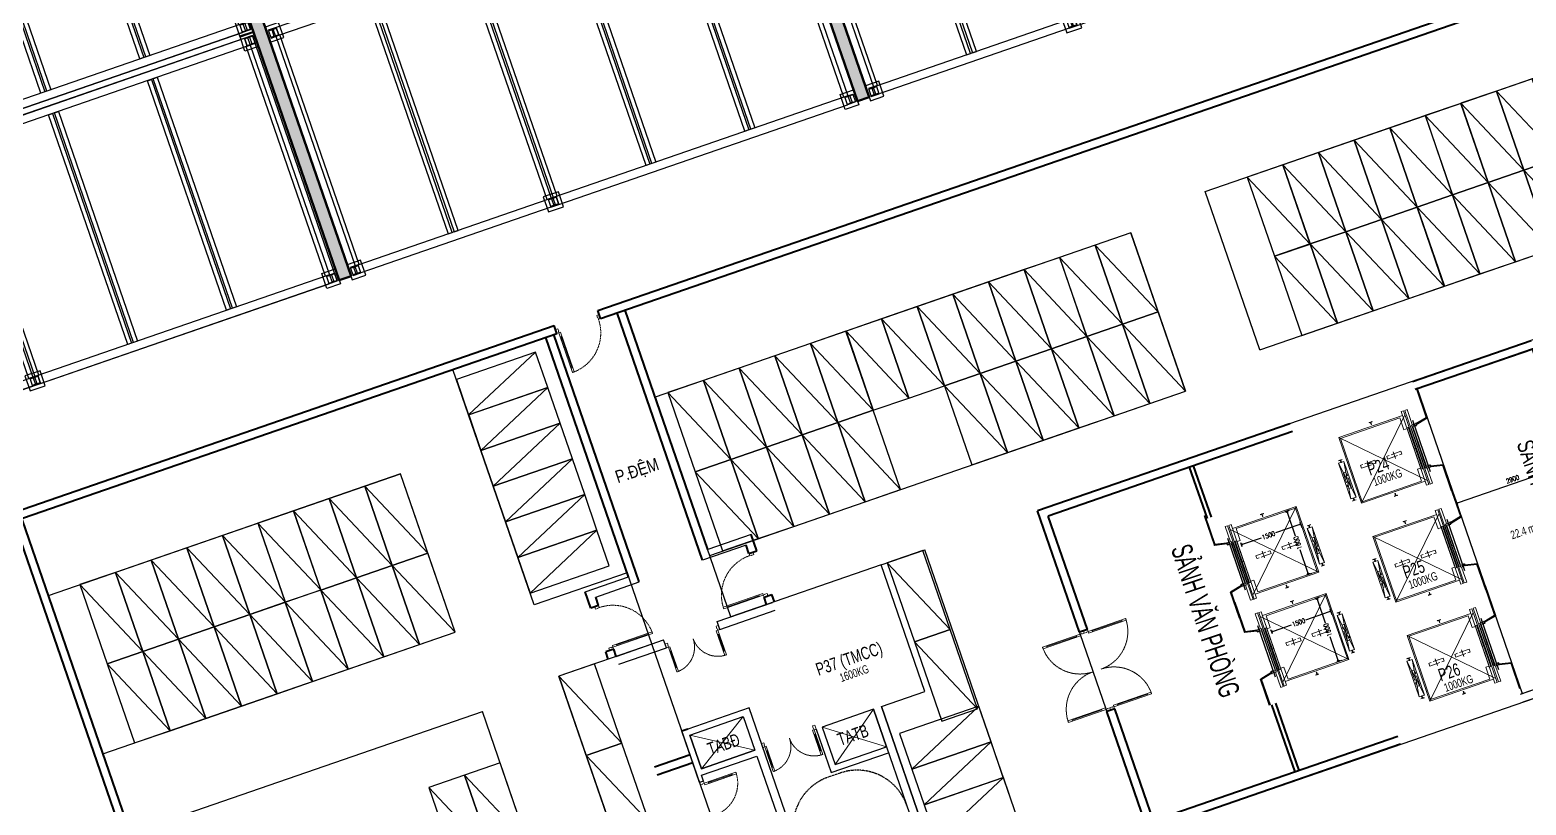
# Model space of a CAD drawing. Header units: millimetres. Extents: x -1534340 to 1713810, y -1348191 to 1114081.
# Drawn here: x 1223628 to 1259372, y -687338 to -668826 of the extents above; entities that cross this region are included whole.
import ezdxf
from ezdxf.enums import TextEntityAlignment as Align

# ---------------------------------------------------------------- set-up
doc = ezdxf.new("R2010")
doc.units = ezdxf.units.MM
doc.header["$LTSCALE"] = 100
doc.header["$PDMODE"] = 32
doc.header["$PDSIZE"] = 2.5
for name, pattern in [('HIDDEN', [0.375, 0.25, -0.125]), ('HIDDEN2', [0.1875, 0.125, -0.0625]), ('Xref_ST_MBDV Cot vach 30.7.2022$0$CENTERX2', [4, 2.5, -0.5, 0.5, -0.5]), ('Xref_ST_MBDV Cot vach 30.7.2022$0$DASHDOT', [1, 0.5, -0.25, 0, -0.25]), ('Xref_ST_MBDV Cot vach 30.7.2022$0$HIDDEN', [0.375, 0.25, -0.125]), ('Xref_ST_MBDV Cot vach 30.7.2022$0$HIDDEN2', [0.1875, 0.125, -0.0625]), ('Xref_ST_MBDV Cot vach 30.7.2022$0$PHANTOMX2', [5, 2.5, -0.5, 0.5, -0.5, 0.5, -0.5])]:
    doc.linetypes.add(name, pattern=pattern)
for name, color, linetype in [('ccu12-Manh', 8, 'Continuous'), ('KT-Kich thuoc', 9, 'Continuous'), ('xe cơ khí', 251, 'Continuous'), ('xemay', 39, 'Continuous'), ('Xref_ST_MBDV Cot vach 30.7.2022$0$IDEA - dim', 251, 'Continuous'), ('Xref_ST_MBDV Cot vach 30.7.2022$0$KT-Net manh', 139, 'Continuous'), ('Xref_ST_MBDV Cot vach 30.7.2022$0$KT-Text', 7, 'Continuous'), ('Xref_ST_MBDV Cot vach 30.7.2022$0$KT-Tuong', 1, 'Continuous'), ('Xref_ST_MBDV Cot vach 30.7.2022$0$Xref_ST_MBDV Cot vach 30.7.2022|Xref_ST_MBDV Cot vach 30.7.2022|Xref_ST_MBDV Cot vach 30.7.2022|Xref_ST_MBDV Cot vach 30.7.2022|A-WALL-PATT', 251, 'Continuous'), ('Xref_ST_MBDV Cot vach 30.7.2022$0$Xref_ST_MBDV Cot vach 30.7.2022|Xref_ST_MBDV Cot vach 30.7.2022|Xref_ST_MBDV Cot vach 30.7.2022|Xref_ST_MBDV Cot vach 30.7.2022|Site_plot line', 1, 'Xref_ST_MBDV Cot vach 30.7.2022$0$DASHDOT')]:
    doc.layers.add(name, color=color, linetype=linetype)
for name, color, linetype, lineweight in [('CUA', 37, 'Continuous', 13), ('KT-Net cat', 1, 'Continuous', 40), ('KT-Net cot', 2, 'Continuous', 50), ('KT-TUONG', 2, 'Continuous', 13), ('KT-Vat lieu', 250, 'Continuous', 9), ('SPE-MEP-HVAC', 140, 'Continuous', 0), ('Xref_ST_MBDV Cot vach 30.7.2022$0$CUA', 37, 'Continuous', 13), ('Xref_ST_MBDV Cot vach 30.7.2022$0$KT-Noi that', 36, 'Continuous', 9)]:
    doc.layers.add(name, color=color, linetype=linetype, lineweight=lineweight)
doc.styles.add('Xref_ST_MBDV Cot vach 30.7.2022$0$Arial', font='arial.ttf', dxfattribs={"width": 0.7})
doc.styles.add('Xref_ST_MBDV Cot vach 30.7.2022$0$DIM', font='vnsimli.shx', dxfattribs={"width": 0.7})
doc.styles.add('Xref_ST_MBDV Cot vach 30.7.2022$0$xref.N.Cot vach tang N2$0$DIM', font='vnsimli.shx', dxfattribs={"width": 0.7})
doc.dimstyles.new('Xref_ST_MBDV Cot vach 30.7.2022$0$CCU 1-100 A1', dxfattribs={"dimscale": 100, "dimtxt": 2.2, "dimasz": 1, "dimexe": 1, "dimexo": 0, "dimgap": 1, "dimtad": 1, "dimdec": 0, "dimdsep": 46, "dimtxsty": 'Xref_ST_MBDV Cot vach 30.7.2022$0$DIM', "dimblk1": 'Xref_ST_MBDV Cot vach 30.7.2022$0$_ARCHTICK', "dimblk2": 'Xref_ST_MBDV Cot vach 30.7.2022$0$_ARCHTICK', "dimsah": 1, "dimcen": 0, "dimdle": 1, "dimclrd": 256, "dimclre": 256, "dimclrt": 31, "dimadec": 0, "dimazin": 0, "dimtfac": 1, "dimtdec": 0, "dimtix": 1, "dimtmove": 2, "dimatfit": 3, "dimldrblk": 'Xref_ST_MBDV Cot vach 30.7.2022$0$_ARCHTICK', "dimfxl": 8, "dimtolj": 1, "dimarcsym": 0})
doc.dimstyles.new('Xref_ST_MBDV Cot vach 30.7.2022$0$xref.N.Cot vach tang N2$0$CCU 1-100 A1', dxfattribs={"dimscale": 100, "dimtxt": 2.2, "dimasz": 1, "dimexe": 1, "dimexo": 0, "dimgap": 1, "dimtad": 1, "dimdec": 0, "dimdsep": 46, "dimtxsty": 'Xref_ST_MBDV Cot vach 30.7.2022$0$xref.N.Cot vach tang N2$0$DIM', "dimblk1": 'Xref_ST_MBDV Cot vach 30.7.2022$0$xref.N.Cot vach tang N2$0$_ARCHTICK', "dimblk2": 'Xref_ST_MBDV Cot vach 30.7.2022$0$xref.N.Cot vach tang N2$0$_ARCHTICK', "dimsah": 1, "dimcen": 0, "dimdle": 1, "dimclrd": 256, "dimclre": 256, "dimclrt": 31, "dimadec": 0, "dimazin": 0, "dimtfac": 1, "dimtdec": 0, "dimtix": 1, "dimtmove": 2, "dimatfit": 3, "dimldrblk": 'Xref_ST_MBDV Cot vach 30.7.2022$0$xref.N.Cot vach tang N2$0$_ARCHTICK', "dimfxl": 8, "dimtolj": 1, "dimarcsym": 0})

# ---------------------------------------------------------------- blocks, each defined once
blk = doc.blocks.new('PQQQQQ')
at = {"layer": 'KT-Net cat'}
for p, q in [((-62143, -128184), (-56415, -144773)), ((-62267, -128438), (-56670, -144649))]:
    blk.add_line(p, q, dxfattribs=at)
blk = doc.blocks.new('Xref_ST_MBDV Cot vach 30.7.2022$0$xref.N.Cot vach tang N2$0$_Open90')
at = {"color": 0, "linetype": 'ByBlock', "lineweight": -2}
for p, q in [((0, 0), (-1, 0)), ((-0.5, 0.5), (0, 0)), ((0, 0), (-0.5, -0.5))]:
    blk.add_line(p, q, dxfattribs=at)
blk = doc.blocks.new('*D319')
at = {"layer": 'Defpoints', "color": 5, "transparency": 16777216}
for p, q in [((-28253, 24664), (-28108, 24244)), ((-30818, 23362), (-28172, 24275)), ((-30994, 23718), (-30849, 23298))]:
    blk.add_line(p, q, dxfattribs=at)
at = {"layer": 'Defpoints', "color": 0, "transparency": 16777216}
for p in [(-28253, 24664), (-28124, 24292), (-30994, 23718)]:
    blk.add_point(p, dxfattribs=at)
at = {"layer": 'Defpoints', "color": 5, "transparency": 16777216, "xscale": 50, "yscale": 50, "zscale": 50}
for p, rotation in [((-28124, 24292), 19.04748280654089), ((-30866, 23345), 199.0474828065409)]:
    blk.add_blockref('Xref_ST_MBDV Cot vach 30.7.2022$0$xref.N.Cot vach tang N2$0$_Open90', p, dxfattribs=dict(at, rotation=rotation))
at = {"layer": 'Defpoints', "color": 5, "transparency": 16777216, "insert": (-29529, 23918), "char_height": 110, "attachment_point": 5, "rotation": 19.0475, "style": 'Xref_ST_MBDV Cot vach 30.7.2022$0$xref.N.Cot vach tang N2$0$DIM'}
blk.add_mtext('\\A1;2900', dxfattribs=at)
blk = doc.blocks.new('Xref_ST_MBDV Cot vach 30.7.2022$0$xref.N.Cot vach tang N2$0$_ARCHTICK')
at = {"color": 0, "linetype": 'ByBlock', "const_width": 0.15}
blk.add_lwpolyline([(-0.5, -0.5), (0.5, 0.5)], dxfattribs=at)
blk = doc.blocks.new('*U2314')
for p, q in [((-1260, 525), (-1300, 525)), ((-1280, 100), (-1280, 525)), ((-90, 525), (-50, 525)), ((-70, 100), (-70, 525)), ((-1260, 100), (-1300, 100)), ((-90, 100), (-50, 100))]:
    blk.add_line(p, q)
for points in [[(-1300, 0), (-1260, 0), (-1260, 625), (-1300, 625)], [(-50, 0), (-90, 0), (-90, 625), (-50, 625)], [(-1350, -100), (-1290, -100), (-1290, -40), (-1300, -40), (-1300, 0), (-1350, 0)], [(0, -100), (-60, -100), (-60, -40), (-50, -40), (-50, 0), (0, 0)]]:
    blk.add_lwpolyline(points, close=True)
at = {"linetype": 'Xref_ST_MBDV Cot vach 30.7.2022$0$HIDDEN2'}
for centre, start, end in [((-1300, 0), 0, 90), ((-50, 0), 90, 180)]:
    blk.add_arc(centre, 625, start, end, dxfattribs=at)
blk = doc.blocks.new('*U576')
blk.add_line((-70, 100), (-70, 700))
for points in [[(-50, 0), (-50, 800), (-90, 800), (-90, 0)], [(-50, 100), (-90, 100), (-90, 700), (-50, 700)], [(-900, -100), (-840, -100), (-840, -40), (-850, -40), (-850, 0), (-900, 0)], [(0, -100), (-60, -100), (-60, -40), (-50, -40), (-50, 0), (0, 0)]]:
    blk.add_lwpolyline(points, close=True)
at = {"linetype": 'Xref_ST_MBDV Cot vach 30.7.2022$0$HIDDEN'}
blk.add_arc((-50, 0), 800, 90, 180, dxfattribs=at)
blk = doc.blocks.new('Xref_ST_MBDV Cot vach 30.7.2022$0$_Open90')
at = {"color": 0, "linetype": 'ByBlock', "lineweight": -2}
for p, q in [((0, 0), (-1, 0)), ((-0.5, 0.5), (0, 0)), ((0, 0), (-0.5, -0.5))]:
    blk.add_line(p, q, dxfattribs=at)
blk = doc.blocks.new('*D185')
at = {"layer": 'Defpoints', "color": 5, "transparency": 16777216}
for p, q in [((-2230, 1494), (-2230, 1596)), ((-2180, 1546), (-1728, 1546)), ((-780, 1546), (-1372, 1546)), ((-730, 1457), (-730, 1596))]:
    blk.add_line(p, q, dxfattribs=at)
at = {"layer": 'Defpoints', "color": 0, "transparency": 16777216}
for p in [(-2230, 1546), (-2230, 1494), (-730, 1457)]:
    blk.add_point(p, dxfattribs=at)
at = {"layer": 'Defpoints', "color": 5, "transparency": 16777216, "xscale": 50, "yscale": 50, "zscale": 50, "rotation": 180}
blk.add_blockref('Xref_ST_MBDV Cot vach 30.7.2022$0$_Open90', (-2230, 1546), dxfattribs=at)
at = {"layer": 'Defpoints', "color": 5, "transparency": 16777216, "xscale": 50, "yscale": 50, "zscale": 50}
blk.add_blockref('Xref_ST_MBDV Cot vach 30.7.2022$0$_Open90', (-730, 1546), dxfattribs=at)
at = {"layer": 'Defpoints', "color": 5, "transparency": 16777216, "insert": (-1550, 1546), "char_height": 110, "attachment_point": 5, "style": 'Xref_ST_MBDV Cot vach 30.7.2022$0$DIM'}
blk.add_mtext('\\A1;1500', dxfattribs=at)
blk = doc.blocks.new('Xref_ST_MBDV Cot vach 30.7.2022$0$_ARCHTICK')
at = {"color": 0, "linetype": 'ByBlock', "const_width": 0.15}
blk.add_lwpolyline([(-0.5, -0.5), (0.5, 0.5)], dxfattribs=at)
blk = doc.blocks.new('*D186')
at = {"layer": 'Defpoints', "color": 5, "transparency": 16777216}
for p, q in [((-879, 1950), (-1000, 1950)), ((-950, 1900), (-950, 1328)), ((-950, 400), (-950, 972)), ((-879, 350), (-1000, 350))]:
    blk.add_line(p, q, dxfattribs=at)
at = {"layer": 'Defpoints', "color": 0, "transparency": 16777216}
for p in [(-879, 1950), (-950, 350), (-879, 350)]:
    blk.add_point(p, dxfattribs=at)
at = {"layer": 'Defpoints', "color": 5, "transparency": 16777216, "xscale": 50, "yscale": 50, "zscale": 50}
for p, rotation in [((-950, 1950), 90), ((-950, 350), 270)]:
    blk.add_blockref('Xref_ST_MBDV Cot vach 30.7.2022$0$_Open90', p, dxfattribs=dict(at, rotation=rotation))
at = {"layer": 'Defpoints', "color": 5, "transparency": 16777216, "insert": (-950, 1150), "char_height": 110, "attachment_point": 5, "rotation": 90, "style": 'Xref_ST_MBDV Cot vach 30.7.2022$0$DIM'}
blk.add_mtext('\\A1;1600', dxfattribs=at)
blk = doc.blocks.new('Xref_ST_MBDV Cot vach 30.7.2022$0$Tuong Vay01-flat-1')
at = {"layer": 'Xref_ST_MBDV Cot vach 30.7.2022$0$Xref_ST_MBDV Cot vach 30.7.2022|Xref_ST_MBDV Cot vach 30.7.2022|Xref_ST_MBDV Cot vach 30.7.2022|Xref_ST_MBDV Cot vach 30.7.2022|A-WALL-PATT'}
h = blk.add_hatch(dxfattribs=at)
h.set_pattern_fill('ACET-2D-VATLIEU04', color=256, scale=50, pattern_type=2)
h.set_pattern_definition([(50, (-11139561.84, -1407213.45), (-225.902474, 189.5546825), [37.5, -412.5]), (355, (-11139561.84, -1407213.45), (32.127212, 367.215716), [30, -330]), (100.4514, (-11139531.95, -1407216.06), (-341.231527, -62.944187), [31.870095, -350.571056]), (46.1842, (-11139561.84, -1407113.45), (-319.180497, 306.252097), [56.25, -618.75]), (96.6356, (-11139517.37, -1407120.34), (-516.995922, -60.144022), [47.805144, -525.8565]), (351.1842, (-11139561.84, -1407113.45), (84.740774, 546.39543), [45, -495]), (21, (-11139511.84, -1407138.45), (-105.680822, 275.3079534), [37.5, -412.5]), (326, (-11139511.84, -1407138.45), (206.128805, 305.59852), [30, -330]), (71.4514, (-11139486.97, -1407155.22), (-328.963765, 110.380101), [31.870095, -350.571056]), (37.5, (-11139561.84, -1407213.45), (-78.1345294, 101.8269012), [0, -326, 0, -335, 0, -331.25]), (7.5, (-11139561.84, -1407213.45), (-23.2793464, 176.824191), [0, -191, 0, -318.5, 0, -126.25]), (327.5, (-11139673.34, -1407213.45), (71.9444175, 112.9301145), [0, -125, 0, -390, 0, -517.5000003]), (317.5, (-11139723.34, -1407213.45), (158.0205496, 172.449169), [0, -162.5, 0, -259, 0, -367.5]), (45, (-11139561.84, -1407213.45), (-150.260191, 150.260191), []), (45, (-11139561.84, -1407152.2), (-150.260191, 150.260191), [])])
h.paths.add_polyline_path([(-82665, -118500), (-81837, -121132), (-80903, -123728), (-79863, -126284), (-78720, -128795), (-77475, -131258), (-76131, -133667), (-74689, -136020), (-73153, -138312), (-71525, -140539), (-69807, -142699), (-68002, -144786), (-66114, -146798), (-64145, -148731), (-62100, -150582), (-59980, -152349), (-57790, -154027), (-55533, -155614), (-53213, -157109), (-50835, -158507), (-48401, -159807), (-45916, -161007), (-43385, -162104), (-40811, -163097), (-38198, -163985), (-35551, -164765), (-32875, -165436), (-30174, -165998), (-27451, -166448), (-24702, -166789), (-4397, -168938), (36420, -167648), (41836, -160719), (12445, -24368), (8473, -9249), (-4719, -5521), (-10557, -9947), (-34021, -27848), (-39777, -32009), (-41249, -35294), (-45787, -38574), (-49368, -38942), (-57644, -44924), (-59845, -46601), (-61969, -48362), (-64020, -50208), (-65993, -52137), (-67887, -54144), (-69696, -56226), (-71420, -58381), (-73054, -60604), (-74596, -62892), (-76043, -65242), (-77394, -67648), (-78645, -70107), (-79794, -72615), (-80841, -75168), (-81782, -77762), (-82617, -80392), (-83343, -83054), (-83961, -85743), (-84468, -88455), (-84865, -91186), (-85149, -93930), (-85321, -96684), (-85381, -99530), (-85329, -102201), (-85163, -104955), (-84886, -107701), (-84496, -110432), (-83996, -113146), (-83385, -115836)], flags=16)
h.paths.add_polyline_path([(-83625, -118781), (-82785, -121452), (-81837, -124086), (-80781, -126680), (-79621, -129228), (-78358, -131727), (-76994, -134172), (-75531, -136560), (-73973, -138886), (-72320, -141146), (-70577, -143337), (-68746, -145455), (-66829, -147497), (-64832, -149459), (-62755, -151337), (-60604, -153130), (-58382, -154833), (-56092, -156444), (-53738, -157960), (-51324, -159379), (-48854, -160699), (-46333, -161916), (-43764, -163030), (-41151, -164038), (-38500, -164938), (-35814, -165730), (-33098, -166411), (-30357, -166981), (-27595, -167438), (-24816, -167783), (-4434, -169940), (36920, -168633), (42913, -160966), (13418, -24135), (9295, -8442), (-4926, -4424), (-11163, -9151), (-34617, -27045), (-40580, -31355), (-42052, -34640), (-46156, -37607), (-49737, -37975), (-58240, -44121), (-60467, -45819), (-62623, -47605), (-64704, -49479), (-66707, -51435), (-68628, -53472), (-70465, -55586), (-72214, -57772), (-73872, -60029), (-75437, -62350), (-76905, -64734), (-78276, -67176), (-79545, -69672), (-80712, -72217), (-81774, -74808), (-82729, -77440), (-83576, -80109), (-84314, -82810), (-84940, -85539), (-85455, -88291), (-85857, -91062), (-86146, -93847), (-86321, -96642), (-86382, -99529), (-86328, -102241), (-86160, -105036), (-85879, -107821), (-85484, -110593), (-84976, -113347), (-84356, -116078)])
at = {"layer": 'Xref_ST_MBDV Cot vach 30.7.2022$0$Xref_ST_MBDV Cot vach 30.7.2022|Xref_ST_MBDV Cot vach 30.7.2022|Xref_ST_MBDV Cot vach 30.7.2022|Xref_ST_MBDV Cot vach 30.7.2022|Site_plot line', "ltscale": 5000}
blk.add_arc((-17764, -99529), 69167, 126.14636, 263.7927, dxfattribs=at)
blk = doc.blocks.new('*U1526')
blk.add_line((94, 78), (892, 142))
for points in [[(-187, 1089), (-183, 1029), (-123, 1033), (-124, 1043), (-84, 1047), (-88, 1096)], [(-100, -8), (-104, 52), (-45, 57), (-44, 47), (-4, 50), (0, 0)], [(-4, 50), (993, 130), (990, 170), (-7, 90)], [(96, 58), (92, 98), (890, 162), (893, 122)]]:
    blk.add_lwpolyline(points, close=True)
at = {"linetype": 'HIDDEN'}
blk.add_arc((-4, 50), 1000, 4.5788, 94.5788, dxfattribs=at)
blk = doc.blocks.new('*U2361')
for p, q in [((666, 1982), (693, 2011)), ((1232, 1489), (680, 1996)), ((1218, 1474), (1245, 1504)), ((-565, 641), (-592, 612)), ((-26, 119), (-579, 627)), ((-13, 134), (-40, 104))]:
    blk.add_line(p, q)
for points in [[(1319, 1436), (1292, 1407), (592, 2049), (619, 2079)], [(1427, 1405), (1386, 1361), (1342, 1402), (1349, 1409), (1319, 1436), (1353, 1473)], [(34, 37), (61, 66), (-639, 709), (-666, 679)], [(74, -68), (114, -23), (70, 17), (63, 10), (34, 37), (0, 0)]]:
    blk.add_lwpolyline(points, close=True)
at = {"linetype": 'HIDDEN2'}
for centre, start, end in [((1319, 1436), 137.4325, 227.4325), ((34, 37), 47.4325, 137.4324)]:
    blk.add_arc(centre, 950, start, end, dxfattribs=at)
blk = doc.blocks.new('JGGHJGHJH')
at = {"layer": 'KT-Net cat'}
for p, q in [((-38710, 38762), (-35810, 39763)), ((-33730, 33737), (-35810, 39763)), ((-38644, 38572), (-35934, 39508)), ((-33919, 33671), (-35934, 39508)), ((-38644, 38572), (-38710, 38762)), ((-43467, 37119), (-40600, 38109)), ((-43212, 36995), (-40535, 37920)), ((-40535, 37920), (-40600, 38109)), ((-41386, 31093), (-43467, 37119)), ((-41197, 31159), (-43212, 36995)), ((-35996, 35705), (-34767, 36129)), ((-35963, 35610), (-34735, 36035)), ((-40439, 34171), (-42046, 33616)), ((-40406, 34076), (-42013, 33522)), ((-55047, 23626), (-60341, 21799)), ((-55047, 23626), (-53807, 20033)), ((-55171, 23372), (-60086, 21675)), ((-55171, 23372), (-53996, 19968)), ((-60341, 21799), (-59541, 19483)), ((-60086, 21675), (-59352, 19548)), ((-53996, 19968), (-53807, 20033)), ((-59352, 19548), (-59541, 19483)), ((-53343, 18077), (-53154, 18143)), ((-53343, 18077), (-52169, 14676)), ((-53154, 18143), (-51914, 14552)), ((-57818, 15105), (-58007, 15040)), ((-58007, 15040), (-57208, 12724)), ((-57818, 15105), (-57084, 12979)), ((-52169, 14676), (-57084, 12979)), ((-51914, 14552), (-57208, 12724))]:
    blk.add_line(p, q, dxfattribs=at)
at = {"layer": 'CUA'}
for p, rotation in [((-40600, 38110), 331.5945428504715), ((-53806, 20033), 241.5945428504704)]:
    blk.add_blockref('*U2361', p, dxfattribs=dict(at, rotation=rotation))
for p, xscale, rotation in [((-40535, 37920), -1, 246.4795983018781), ((-53996, 19968), -0.9999999999999999, 156.479598301877)]:
    blk.add_blockref('*U2361', p, dxfattribs=dict(at, xscale=xscale, rotation=rotation))
at = {"layer": 'Xref_ST_MBDV Cot vach 30.7.2022$0$KT-Text', "attachment_point": 2, "style": 'Xref_ST_MBDV Cot vach 30.7.2022$0$Arial'}
for insert, char_height, width, rotation in [((-38358, 35509), 500, 5799.35, 198.4149), ((-55130, 18497), 750, 3609.5, 288.4149)]:
    blk.add_mtext('\\W0.6000;SẢNH VĂN PHÒNG', dxfattribs=dict(at, insert=insert, char_height=char_height, width=width, rotation=rotation))
blk = doc.blocks.new('cot')
at = {"layer": 'xe cơ khí'}
for points in [[(11052751, 1251358), (11053091, 1251358), (11053091, 1250978), (11052751, 1250978)], [(11052801, 1251268), (11053001, 1251268), (11053001, 1251252), (11052801, 1251252)], [(11052801, 1251268), (11053001, 1251268), (11053001, 1251068), (11052801, 1251068)], [(11052801, 1251084), (11053001, 1251084), (11053001, 1251068), (11052801, 1251068)], [(11052921, 1251252), (11052921, 1251084), (11052881, 1251084), (11052881, 1251252)]]:
    blk.add_lwpolyline(points, close=True, dxfattribs=at)
blk = doc.blocks.new('bbbb5')
at = {"layer": 'xe cơ khí'}
for points in [[(175, 6090), (275, 6090), (275, 290), (175, 290)], [(7550, 6290), (250, 6290), (250, 6090), (7550, 6090)], [(2525, 6090), (2625, 6090), (2625, 290), (2525, 290)], [(2675, 6090), (2775, 6090), (2775, 290), (2675, 290)], [(5025, 6090), (5125, 6090), (5125, 290), (5025, 290)], [(5175, 6090), (5275, 6090), (5275, 290), (5175, 290)], [(7840, 6380), (7460, 6380), (7460, 6000), (7840, 6000)], [(7625, 6090), (7525, 6090), (7525, 290), (7625, 290)], [(7750, 6290), (7550, 6290), (7550, 6274), (7750, 6274)], [(7750, 6290), (7550, 6290), (7550, 6090), (7750, 6090)], [(7750, 6106), (7550, 6106), (7550, 6090), (7750, 6090)], [(7630, 6274), (7630, 6106), (7670, 6106), (7670, 6274)], [(7675, 6090), (7775, 6090), (7775, 290), (7675, 290)], [(7750, 6290), (12550, 6290), (12550, 6090), (7750, 6090)], [(10125, 6090), (10025, 6090), (10025, 290), (10125, 290)], [(10275, 6090), (10175, 6090), (10175, 290), (10275, 290)], [(12625, 6090), (12525, 6090), (12525, 290), (12625, 290)], [(7840, 380), (7460, 380), (7460, 0), (7840, 0)], [(250, 290), (7550, 290), (7550, 90), (250, 90)], [(7750, 290), (7550, 290), (7550, 274), (7750, 274)], [(7750, 290), (7550, 290), (7550, 90), (7750, 90)], [(7750, 106), (7550, 106), (7550, 90), (7750, 90)], [(7630, 274), (7630, 106), (7670, 106), (7670, 274)], [(12550, 290), (7750, 290), (7750, 90), (12550, 90)]]:
    blk.add_lwpolyline(points, close=True, dxfattribs=at)
for p in [(-11052751, -1244978), (-11052751, -1250978)]:
    blk.add_blockref('cot', p, dxfattribs=at)
at = {"layer": 'xe cơ khí', "xscale": -1}
for p in [(11065551, -1244978), (11065551, -1250978)]:
    blk.add_blockref('cot', p, dxfattribs=at)
blk = doc.blocks.new('xecokhi B1')
at = {"layer": 'KT-Vat lieu'}
h = blk.add_hatch(dxfattribs=at)
h.set_pattern_fill('BTCT', color=256, scale=40)
h.set_pattern_definition([(50, (12382.78, 4275.13), (286.90407, -25.10085), [30, -330]), (355, (12382.78, 4275.13), (-55.5005, 300.87685), [24, -264]), (100.4514, (12406.7, 4273.04), (231.40375, 275.7758), [25.4961, -280.45684]), (46.1842, (12382.78, 4355.13), (426.8964, -66.2076), [45, -495]), (96.6356, (12418.36, 4349.6), (373.8651, 389.6471), [38.2441, -420.6852]), (351.1842, (12382.8, 4355.13), (373.8648, 389.6474), [36, -396]), (21, (12422.78, 4335.13), (238.7628, -161.04756), [30, -330]), (326, (12422.78, 4335.13), (97.3261, 290.06), [24, -264]), (71.4514, (12442.68, 4321.7), (336.08905, 129.0122), [25.4961, -280.45684]), (37.5, (12382.78, 4275.13), (4.86394, 133.15754), [0, -260.8, 0, -268, 0, -265]), (7.5, (12382.78, 4275.13), (105.22781, 157.76468), [0, -152.8, 0, -254.8, 0, -101]), (327.5, (12293.58, 4275.13), (213.52897, -9.02195), [0, -100, 0, -312, 0, -414]), (317.5, (12253.58, 4275.13), (233.27447, 40.042), [0, -130, 0, -207.2, 0, -294]), (45, (12382.78, 4275.13), (-106.06602, 106.06602), []), (45, (12453.49, 4275.13), (-106.06602, 106.06602), [])])
h.paths.add_polyline_path([(-79021, 50861), (-79305, 50763), (-85473, 68629), (-85189, 68727)])
h = blk.add_hatch(dxfattribs=at)
h.set_pattern_fill('BTCT', color=256, scale=40)
h.set_pattern_definition([(50, (0, 0), (286.90407, -25.10085), [30, -330]), (355, (0, 0), (-55.5005, 300.87685), [24, -264]), (100.4514, (23.9, -2.1), (231.40375, 275.7758), [25.4961, -280.45684]), (46.1842, (0, 80), (426.8964, -66.2076), [45, -495]), (96.6356, (35.57, 74.5), (373.8651, 389.6471), [38.2441, -420.6852]), (351.1842, (0, 80), (373.8648, 389.6474), [36, -396]), (21, (40, 60), (238.7628, -161.04756), [30, -330]), (326, (40, 60), (97.3261, 290.06), [24, -264]), (71.4514, (59.9, 46.58), (336.08905, 129.0122), [25.4961, -280.45684]), (37.5, (0, 0), (4.86394, 133.15754), [0, -260.8, 0, -268, 0, -265]), (7.5, (0, 0), (105.22781, 157.76468), [0, -152.8, 0, -254.8, 0, -101]), (327.5, (-89.2, 0), (213.52897, -9.02195), [0, -100, 0, -312, 0, -414]), (317.5, (-129.2, 0), (233.27447, 40.042), [0, -130, 0, -207.2, 0, -294]), (45, (0, 0), (-106.06602, 106.06602), []), (45, (70.71, 0), (-106.06602, 106.06602), [])])
h.paths.add_polyline_path([(-91404, 46586), (-91687, 46488), (-97855, 64354), (-97572, 64451)])
at = {"layer": 'KT-Net cot'}
for points in [[(-79021, 50861), (-79305, 50763), (-85473, 68629), (-85189, 68727)], [(-91404, 46586), (-91687, 46488), (-97855, 64354), (-97572, 64451)]]:
    blk.add_lwpolyline(points, close=True, dxfattribs=at)
at = {"layer": 'xe cơ khí'}
for points in [[(-105812, 48330), (-93807, 52474), (-95830, 58335), (-107835, 54190)], [(-103739, 42327), (-91735, 46472), (-93758, 52333), (-105763, 48188)]]:
    blk.add_lwpolyline(points, close=True, dxfattribs=at)
at = {"layer": 'xe cơ khí', "rotation": 199.047137940156}
for p in [(-68975, 60984), (-95812, 58436), (-81357, 56709), (-93740, 52434)]:
    blk.add_blockref('bbbb5', p, dxfattribs=at)
blk = doc.blocks.new('plot bike')
at = {"linetype": 'HIDDEN', "ltscale": 1000}
blk.add_line((0, 450), (2000, -450), dxfattribs=at)
blk.add_lwpolyline([(0, 450), (2000, 450), (2000, -450), (0, -450)], close=True, dxfattribs=at)
blk = doc.blocks.new('dfgdgdggd')
at = {"layer": 'xemay'}
for p, q in [((-70995, 48605), (-59561, 52553)), ((-69690, 44824), (-58255, 48772)), ((-69690, 44824), (-70995, 48605)), ((-72772, 47623), (-71467, 43842)), ((-73623, 47330), (-84139, 43699)), ((-87027, 38735), (-88969, 44359)), ((-90859, 43706), (-90859, 43706)), ((-82833, 39918), (-71467, 43842)), ((-98635, 38959), (-90223, 41863)), ((-88917, 38082), (-90223, 41863)), ((-78736, 39693), (-77696, 40052)), ((-74938, 32065), (-77696, 40052)), ((-84806, 39502), (-87027, 38735)), ((-97330, 35178), (-88917, 38082)), ((-84218, 37800), (-86439, 37033)), ((-85134, 33252), (-86439, 37033)), ((-96677, 33287), (-88265, 36192)), ((-86568, 31276), (-88265, 36192))]:
    blk.add_line(p, q, dxfattribs=at)
for p, xscale, rotation in [((-62958, 49264), -1, 289.0471379636341), ((-63809, 48971), -1, 289.0471379636341), ((-65510, 48383), -1, 289.0471379636341), ((-64660, 48677), -1, 289.0471379636341), ((-66361, 48090), -1, 289.0471379636341), ((-67212, 47796), -1, 289.0471379636341), ((-68063, 47502), -1, 289.0471379636341), ((-62306, 47374), -1, 289.0471379636341), ((-68913, 47208), -1, 289.0471379636341), ((-63156, 47080), -1, 289.0471379636341), ((-64007, 46786), -1, 289.0471379636341), ((-64858, 46493), -1, 289.0471379636341), ((-66559, 45905), -1, 289.0471379636341), ((-65709, 46199), -1, 289.0471379636341), ((-72545, 45586), -1, 289.0471379636341), ((-67410, 45612), -1, 289.0471379636341), ((-73396, 45292), -1, 289.0471379636341), ((-68261, 45318), -1, 289.0471379636341), ((-74246, 44999), -1, 289.0471379636341), ((-75097, 44705), -1, 289.0471379636341), ((-76798, 44117), -1, 289.0471379636341), ((-75948, 44411), -1, 289.0471379636341), ((-77649, 43824), -1, 289.0471379636341), ((-78500, 43530), -1, 289.0471379636341), ((-72743, 43402), -1, 289.0471379636341), ((-71892, 43695), -1, 289.0471379636341), ((-79351, 43236), -1, 289.0471379636341), ((-73594, 43108), -1, 289.0471379636341), ((-88740, 43697), -1.000000000000001, 199.0471379636341), ((-81052, 42649), -1, 289.0471379636341), ((-80201, 42943), -1, 289.0471379636341), ((-74444, 42814), -1, 289.0471379636341), ((-81903, 42355), -1, 289.0471379636341), ((-75295, 42521), -1, 289.0471379636341), ((-82754, 42061), -1, 289.0471379636341), ((-76146, 42227), -1, 289.0471379636341), ((-88446, 42847), -1.000000000000001, 199.0471379636341), ((-78698, 41346), -1, 289.0471379636341), ((-88153, 41996), -1.000000000000001, 199.0471379636341), ((-79549, 41052), -1, 289.0471379636341), ((-80399, 40758), -1, 289.0471379636341), ((-87859, 41145), -1.000000000000001, 199.0471379636341), ((-82101, 40171), -1, 289.0471379636341), ((-81250, 40465), -1, 289.0471379636341), ((-89995, 39826), -1, 289.0471379636341), ((-90846, 39532), -1, 289.0471379636341), ((-91697, 39238), -1, 289.0471379636341), ((-87565, 40294), -1.000000000000001, 199.0471379636341), ((-92548, 38945), -1, 289.0471379636341), ((-94249, 38357), -1, 289.0471379636341), ((-93398, 38651), -1, 289.0471379636341), ((-87272, 39444), -1.000000000000001, 199.0471379636341), ((-95100, 38063), -1, 289.0471379636341), ((-77516, 37998), -1, 289.0471379636341), ((-95950, 37770), -1, 289.0471379636341), ((-90193, 37641), -1, 289.0471379636341), ((-89343, 37935), -1, 289.0471379636341), ((-96801, 37476), -1, 289.0471379636341), ((-91044, 37348), -1, 289.0471379636341), ((-91895, 37054), -1, 289.0471379636341), ((-92746, 36760), -1, 289.0471379636341), ((-93596, 36467), -1, 289.0471379636341), ((-95298, 35879), -1, 289.0471379636341), ((-94447, 36173), -1, 289.0471379636341), ((-76863, 36108), -1, 289.0471379636341), ((-96149, 35585), -1, 289.0471379636341), ((-85361, 35290), -1, 289.0471379636341), ((-78150, 35240), -1, 199.0471379636331), ((-84709, 33399), -1, 289.0471379636341), ((-77857, 34389), -1, 199.0471379636331), ((-87613, 32925), -1, 289.0471379636341), ((-88464, 32632), -1, 289.0471379636341), ((-77563, 33539), -1, 199.0471379636331)]:
    blk.add_blockref('plot bike', p, dxfattribs=dict(at, xscale=xscale, rotation=rotation))
blk = doc.blocks.new('tuongnam')
at = {"layer": 'Defpoints'}
for points in [[(-49186.3, 17807.4), (-47910.2, 18248), (-47632.8, 17444.5), (-48908.9, 17003.9)], [(-45715.9, 17101.3), (-44487.1, 17525.5), (-44797.1, 18423.5), (-46025.9, 17999.3)]]:
    blk.add_lwpolyline(points, close=True, dxfattribs=at)
at = {"layer": 'KT-Net cat'}
for p, q in [((-31922.6, 26253.8), (-29086, 27230.3)), ((-31857.5, 26064.7), (-29020.9, 27041.2))]:
    blk.add_line(p, q, dxfattribs=at)
at = {"layer": 'SPE-MEP-HVAC', "linetype": 'HIDDEN', "ltscale": 1500}
for p, q in [((-48908.9, 17003.9), (-47910.2, 18248)), ((-45715.9, 17101.3), (-44797.1, 18423.5)), ((-46025.9, 17999.3), (-44487.1, 17525.5)), ((-49186.3, 17807.4), (-47632.8, 17444.5))]:
    blk.add_line(p, q, dxfattribs=at)
at = {"layer": 'Xref_ST_MBDV Cot vach 30.7.2022$0$IDEA - dim', "color": 1}
for p, q in [((-48535.4, 20518.2), (-47212, 20975.1)), ((-48470.1, 20329.2), (-47146.7, 20786.1)), ((-48470.1, 20329.2), (-48535.4, 20518.2)), ((-47910.2, 18248), (-47632.8, 17444.5)), ((-46167.7, 17950.3), (-45808.7, 16910.6)), ((-49186.3, 17807.4), (-48908.9, 17003.9)), ((-48908.9, 17003.9), (-47632.8, 17444.5)), ((-48907.2, 16845.8), (-47583.9, 17302.7)), ((-47583.9, 17302.7), (-46523.3, 14230.6)), ((-45808.7, 16910.6), (-44438.1, 17383.8)), ((-48858.3, 16704), (-48907.2, 16845.8))]:
    blk.add_line(p, q, dxfattribs=at)
for points in [[(-45609.5, 11583.9), (-47878.1, 10800.7), (-47812.8, 10611.7), (-42708.5, 12373.9), (-42773.7, 12563), (-45420.5, 11649.2), (-47770.1, 18455), (-49235.3, 17949.2)], [(-49186.3, 17807.4), (-47910.2, 18248)], [(-44797.1, 18423.5), (-42773.7, 12563)], [(-44608, 18488.8), (-43498.5, 15275)], [(-48858.3, 16704), (-48952.8, 16671.4), (-49377.1, 17900.2)], [(-46025.9, 17999.3), (-45715.9, 17101.3), (-44487.1, 17525.5)]]:
    blk.add_lwpolyline(points, dxfattribs=at)
at = {"layer": 'Xref_ST_MBDV Cot vach 30.7.2022$0$KT-Net manh'}
blk.add_lwpolyline([(-31810, 26081), (-29297.2, 18802.6), (-26556, 19749), (-29061.2, 27027.3)], close=True, dxfattribs=at)
blk.add_lwpolyline([(-31810, 26081), (-29297.2, 18802.6), (-26556, 19749), (-29061.2, 27027.3)], close=True, dxfattribs=at)
at = {"layer": 'Xref_ST_MBDV Cot vach 30.7.2022$0$KT-Net manh', "linetype": 'Xref_ST_MBDV Cot vach 30.7.2022$0$HIDDEN'}
blk.add_lwpolyline([(-44004.1, 16126.6, 0.4141313), (-45593.3, 16900.3), (-45877.4, 16802.2, 0.4141313), (-46650.8, 15212.8, 1.0000292)], format="xyb", dxfattribs=at)
at = {"layer": 'Xref_ST_MBDV Cot vach 30.7.2022$0$KT-Tuong'}
for p, q in [((-29344.3, 18786.4), (-28564.4, 19054.8)), ((-29279.2, 18597.3), (-28499.3, 18865.7))]:
    blk.add_line(p, q, dxfattribs=at)
at = {"layer": 'Xref_ST_MBDV Cot vach 30.7.2022$0$CUA', "xscale": -1}
for name, p, rotation in [('*U2314', (-48470.1, 20329.2), 199.0471379530761), ('*U2314', (-46167.7, 17950.3), 199.0471379530761), ('*U576', (-48858.3, 16704), 289.0471379551669)]:
    blk.add_blockref(name, p, dxfattribs=dict(at, rotation=rotation))
at = {"layer": 'Xref_ST_MBDV Cot vach 30.7.2022$0$KT-Text', "style": 'Xref_ST_MBDV Cot vach 30.7.2022$0$Arial', "width": 0.7}
for s, height, rotation, p in [('SẢNH CHUNG CƯ', 400, 289, (-28892.6, 23183.3)), ('P24', 300, 19.04679, (-32691.9, 24084.1)), ('P25', 300, 19.04679, (-31843.4, 21626.5)), ('P37 (TMCC)', 300, 19.04714, (-45333.9, 19489.6)), ('1600KG', 200, 19.04714, (-45226.6, 19188.4)), ('P26', 300, 19.04679, (-30994.9, 19168.8)), ('TATB', 300, 19.04714, (-45240, 17666.5)), ('TABĐ', 300, 19.04714, (-48329.3, 17446.3))]:
    blk.add_text(s, height=height, rotation=rotation, dxfattribs=at).set_placement(p, align=Align.CENTER)
for p in [(-32824.7, 23750.4), (-31976.2, 21292.8), (-31127.7, 18835.1)]:
    blk.add_text('1000KG', height=200, rotation=19.04679, dxfattribs=at).set_placement(p)
at = {"layer": 'Xref_ST_MBDV Cot vach 30.7.2022$0$KT-Text', "color": 1, "style": 'Xref_ST_MBDV Cot vach 30.7.2022$0$Arial', "width": 0.7}
blk.add_text('22.4 m2', height=200, rotation=19, dxfattribs=at).set_placement((-29201.7, 22594.1), align=Align.CENTER)
at = {"layer": 'Defpoints', "color": 5}
dim = blk.add_aligned_dim(p1=(-30994.2, 23717.9), p2=(-28253, 24664.3), distance=-394.2, dimstyle='Xref_ST_MBDV Cot vach 30.7.2022$0$xref.N.Cot vach tang N2$0$CCU 1-100 A1', override={"dimscale": 50, "dimblk1": 'Xref_ST_MBDV Cot vach 30.7.2022$0$xref.N.Cot vach tang N2$0$_Open90', "dimblk2": 'Xref_ST_MBDV Cot vach 30.7.2022$0$xref.N.Cot vach tang N2$0$_Open90', "dimclrd": 5, "dimclre": 5, "dimclrt": 5, "dimlwd": 65535, "dimlwe": 65535}, dxfattribs=at)
dim.commit()
dim.dimension.update_dxf_attribs({"geometry": '*D319', "text_midpoint": (-29529.2, 23917.7)})
blk = doc.blocks.new('Xref_ST_MBDV Cot vach 30.7.2022$0$TM 1000kg')
at = {"layer": 'Xref_ST_MBDV Cot vach 30.7.2022$0$KT-Net manh'}
for p, q in [((-2850, 2500), (-2850, 1742.2)), ((-2832, 2500), (-2832, 1754.4)), ((-2500, 1800), (-2500, 500)), ((-2850, 1742.2), (-2847, 1742.2)), ((-2847, 1742.2), (-2847, 1739.2)), ((-2550, 1674.2), (-2847, 1739.2)), ((-2550, 1692.7), (-2832, 1754.4)), ((-2850, 557.8), (-2847, 557.8)), ((-2850, -100), (-2850, 557.8)), ((-2550, 625.8), (-2847, 560.8)), ((-2847, 557.8), (-2847, 560.8)), ((-2550, 607.3), (-2832, 545.6)), ((-2832, -100), (-2832, 545.6))]:
    blk.add_line(p, q, dxfattribs=at)
at = {"layer": 'Xref_ST_MBDV Cot vach 30.7.2022$0$KT-Net manh', "const_width": 2}
for points in [[(-2847, 1742.2), (-2832, 1754.4)], [(-2847, 557.8), (-2832, 545.6)]]:
    blk.add_lwpolyline(points, dxfattribs=at)
at = {"layer": 'Xref_ST_MBDV Cot vach 30.7.2022$0$KT-Net manh', "ltscale": 2}
for points in [[(-2510, 1700), (-2500, 1700), (-2500, 1650), (-2550, 1650), (-2550, 1700), (-2540, 1700), (-2540, 1690), (-2541.6, 1690), (-2541.6, 1698.4), (-2548.4, 1698.4), (-2548.4, 1651.6), (-2501.6, 1651.6), (-2501.6, 1698.4), (-2508.4, 1698.4), (-2508.4, 1690), (-2510, 1690)], [(-2510, 600), (-2500, 600), (-2500, 650), (-2550, 650), (-2550, 600), (-2540, 600), (-2540, 610), (-2541.6, 610), (-2541.6, 601.6), (-2548.4, 601.6), (-2548.4, 648.4), (-2501.6, 648.4), (-2501.6, 601.6), (-2508.4, 601.6), (-2508.4, 610), (-2510, 610)]]:
    blk.add_lwpolyline(points, close=True, dxfattribs=at)
at = {"layer": 'Xref_ST_MBDV Cot vach 30.7.2022$0$KT-Noi that', "linetype": 'Continuous', "ltscale": 2}
for p, q in [((-2460, 2080), (-2460, 1700)), ((-2400, 2080), (-2460, 2080)), ((-2400, 220), (-2400, 2080)), ((-2370, 220), (-2370, 2080)), ((-2370, 2080), (-2310, 2080)), ((-2310, 220), (-2310, 2080)), ((-2310, 1981), (-700, 1981)), ((-2230, 1950), (-730, 1950)), ((-2230, 1950), (-2230, 1650)), ((-730, 1950), (-730, 350)), ((-700, 1981), (-700, 319)), ((-2455, 650), (-2455, 1650)), ((-2441.3, 620), (-2441.3, 1680)), ((-2411, 1680), (-2441.3, 1680)), ((-2411, 620), (-2411, 1680)), ((-2348, 625), (-2348, 1675)), ((-2348, 1675), (-2314, 1675)), ((-2314, 625), (-2314, 1675)), ((-2310, 1650), (-2230, 1650)), ((-2411, 1150), (-2441.3, 1150)), ((-2314, 1150), (-2348, 1150)), ((-2460, 220), (-2460, 600)), ((-2411, 620), (-2441.3, 620)), ((-2348, 625), (-2314, 625)), ((-2310, 650), (-2230, 650)), ((-2230, 350), (-2230, 650)), ((-2400, 220), (-2460, 220)), ((-2370, 220), (-2310, 220)), ((-2310, 319), (-700, 319)), ((-2230, 350), (-730, 350))]:
    blk.add_line(p, q, dxfattribs=at)
at = {"layer": 'Xref_ST_MBDV Cot vach 30.7.2022$0$KT-Noi that', "linetype": 'Xref_ST_MBDV Cot vach 30.7.2022$0$HIDDEN', "ltscale": 500}
for p, q in [((-2370, 1981), (-700, 319)), ((-2370, 319), (-700, 1981)), ((-495, 1400), (-625, 500)), ((-495, 500), (-625, 1400))]:
    blk.add_line(p, q, dxfattribs=at)
at = {"layer": 'Xref_ST_MBDV Cot vach 30.7.2022$0$KT-Noi that', "linetype": 'Continuous'}
for p, q in [((-1572.5, 2077), (-1572.5, 2082)), ((-1572.5, 2082), (-1535, 2082)), ((-1569.5, 2074), (-1540.1, 2070.9)), ((-1540, 2021), (-1540, 2050)), ((-1539, 2020), (-1535, 2020)), ((-1537.1, 2054.1), (-1537.1, 2067.9)), ((-1497.5, 2082), (-1535, 2082)), ((-1531, 2020), (-1535, 2020)), ((-1532.9, 2054.1), (-1532.9, 2067.9)), ((-1530, 2021), (-1530, 2050)), ((-1500.5, 2074), (-1529.9, 2070.9)), ((-1497.5, 2077), (-1497.5, 2082)), ((-603.5, 1460), (-574.4, 1460)), ((-603.5, 1456.8), (-603.5, 1460)), ((-603.5, 1456.8), (-574.4, 1456.8)), ((-568.2, 1406.2), (-568.2, 1450.6)), ((-565, 1406.2), (-565, 1450.6)), ((-555, 1406.2), (-555, 1450.6)), ((-551.8, 1406.2), (-551.8, 1450.6)), ((-516.5, 1460), (-545.6, 1460)), ((-516.5, 1456.8), (-545.6, 1456.8)), ((-516.5, 1456.8), (-516.5, 1460)), ((-558, 1403.2), (-562, 1403.2)), ((-558, 1400), (-562, 1400)), ((-603.5, 443.2), (-574.4, 443.2)), ((-603.5, 440), (-574.4, 440)), ((-568.2, 493.8), (-568.2, 449.4)), ((-565, 493.8), (-565, 449.4)), ((-558, 500), (-562, 500)), ((-558, 496.8), (-562, 496.8)), ((-555, 493.8), (-555, 449.4)), ((-551.8, 493.8), (-551.8, 449.4)), ((-516.5, 443.2), (-545.6, 443.2)), ((-516.5, 440), (-545.6, 440)), ((-1572.5, 223), (-1572.5, 218)), ((-1572.5, 218), (-1535, 218)), ((-1569.5, 226), (-1540.1, 229.1)), ((-1540, 279), (-1540, 250)), ((-1539, 280), (-1535, 280)), ((-1537.1, 245.9), (-1537.1, 232.1)), ((-1531, 280), (-1535, 280)), ((-1497.5, 218), (-1535, 218)), ((-1532.9, 245.9), (-1532.9, 232.1)), ((-1530, 279), (-1530, 250)), ((-1500.5, 226), (-1529.9, 229.1)), ((-1497.5, 223), (-1497.5, 218))]:
    blk.add_line(p, q, dxfattribs=at)
at = {"layer": 'Xref_ST_MBDV Cot vach 30.7.2022$0$KT-Noi that', "linetype": 'Xref_ST_MBDV Cot vach 30.7.2022$0$CENTERX2'}
for p, q in [((-1815, 1236), (-1815, 1066.7)), ((-1155, 1236), (-1155, 1066.7))]:
    blk.add_line(p, q, dxfattribs=at)
at = {"layer": 'Xref_ST_MBDV Cot vach 30.7.2022$0$KT-Noi that', "linetype": 'Continuous', "ltscale": 2}
for points in [[(-2485, 1700), (-2445, 1700), (-2445, 1650), (-2485, 1650)], [(-495, 1400), (-625, 1400), (-625, 500), (-495, 500)], [(-2485, 600), (-2445, 600), (-2445, 650), (-2485, 650)]]:
    blk.add_lwpolyline(points, close=True, dxfattribs=at)
at = {"layer": 'Xref_ST_MBDV Cot vach 30.7.2022$0$KT-Noi that', "linetype": 'Xref_ST_MBDV Cot vach 30.7.2022$0$PHANTOMX2'}
for points in [[(-1635, 1186), (-1635, 1114), (-1995, 1114), (-1995, 1186)], [(-975, 1186), (-975, 1114), (-1335, 1114), (-1335, 1186)], [(-524, 1150), (-524, 750), (-596, 750), (-596, 1150)]]:
    blk.add_lwpolyline(points, close=True, dxfattribs=at)
at = {"layer": 'Xref_ST_MBDV Cot vach 30.7.2022$0$KT-Noi that', "linetype": 'Continuous'}
for centre, radius, start, end in [((-1569.5, 2077), 3, 180, 270), ((-1540.1, 2067.9), 3, 0, 90), ((-1542.3, 2054.7), 5.25, 295.66972, 353.31728), ((-1539, 2021), 1, 180, 270), ((-1529.9, 2067.9), 3, 90, 180), ((-1527.7, 2054.7), 5.25, 186.68272, 244.33028), ((-1531, 2021), 1, 270, 0), ((-1500.5, 2077), 3, 270, 0), ((-574.4, 1450.6), 9.4, 0, 90), ((-574.4, 1450.6), 6.2, 0, 90), ((-545.6, 1450.6), 9.4, 90, 180), ((-545.6, 1450.6), 6.2, 90, 180), ((-562, 1406.2), 6.2, 180, 270), ((-562, 1406.2), 3, 180, 270), ((-558, 1406.2), 3, 270, 0), ((-558, 1406.2), 6.2, 270, 0), ((-574.4, 449.4), 6.2, 270, 0), ((-574.4, 449.4), 9.4, 270, 0), ((-562, 493.8), 6.2, 90, 180), ((-562, 493.8), 3, 90, 180), ((-558, 493.8), 6.2, 0, 90), ((-558, 493.8), 3, 0, 90), ((-545.6, 449.4), 9.4, 180, 270), ((-545.6, 449.4), 6.2, 180, 270), ((-1569.5, 223), 3, 90, 180), ((-1540.1, 232.1), 3, 270, 0), ((-1539, 279), 1, 90, 180), ((-1542.3, 245.3), 5.25, 6.68272, 64.33028), ((-1527.7, 245.3), 5.25, 115.66972, 173.31728), ((-1529.9, 232.1), 3, 180, 270), ((-1531, 279), 1, 0, 90), ((-1500.5, 223), 3, 0, 90)]:
    blk.add_arc(centre, radius, start, end, dxfattribs=at)
at = {"layer": 'Defpoints', "color": 5}
for base, p1, p2, angle, picture, middle in [((-950.2, 350), (-879.1, 1950), (-879.1, 350), 90, '*D186', (-950.2, 1150)), ((-2230, 1545.8), (-730, 1457.2), (-2230, 1494.3), 180, '*D185', (-1550.1, 1545.8))]:
    dim = blk.add_linear_dim(base=base, p1=p1, p2=p2, angle=angle, dimstyle='Xref_ST_MBDV Cot vach 30.7.2022$0$CCU 1-100 A1', override={"dimscale": 50, "dimblk1": 'Xref_ST_MBDV Cot vach 30.7.2022$0$_Open90', "dimblk2": 'Xref_ST_MBDV Cot vach 30.7.2022$0$_Open90', "dimclrd": 5, "dimclre": 5, "dimclrt": 5, "dimlwd": 65535, "dimlwe": 65535}, dxfattribs=at)
    dim.commit()
    dim.dimension.update_dxf_attribs({"geometry": picture, "text_midpoint": middle, "dimtype": 128})
blk = doc.blocks.new('A$C1A6A5B7D')
at = {"layer": 'Xref_ST_MBDV Cot vach 30.7.2022$0$KT-Noi that', "xscale": -0.9999999999999999, "rotation": 19.04679309956864}
for p in [(10573, -61715), (11389, -64078), (12205, -66442)]:
    blk.add_blockref('Xref_ST_MBDV Cot vach 30.7.2022$0$TM 1000kg', p, dxfattribs=at)
blk = doc.blocks.new('3123')
at = {"layer": 'Defpoints'}
for points in [[(1265070.5, -674317.6), (1247701.5, -680314.2), (1250344.9, -687970.7), (1267903, -681908.9)], [(1223502.7, -694527.2), (1223984.8, -694081.1), (1227599.5, -697407.6), (1229092.9, -696892), (1223430.7, -680492), (1235955.3, -676167.9), (1240638.4, -689732.2), (1239409.5, -690156.4), (1240388.6, -692992.2), (1246249.1, -690968.9), (1245270.1, -688133.1), (1245081, -688198.4), (1243971.5, -684984.5), (1245011.2, -684625.5), (1243966.9, -681600.7), (1240375, -682840.9), (1237845.8, -675515.2), (1262540.5, -666989.4)]]:
    blk.add_lwpolyline(points, dxfattribs=at)
blk.add_blockref('PQQQQQ', (1285508.2, -552119.2))
at = {"layer": 'KT-Net cat'}
for p, q in [((1237192.7, -675529.1), (1263048.7, -666602.3)), ((1237257.9, -675718.1), (1263114, -666791.4)), ((1237257.9, -675718.1), (1237192.7, -675529.1)), ((1239820.2, -681233.9), (1237845.8, -675515.2)), ((1215534.6, -683006.5), (1236152.9, -675888)), ((1236218.2, -676077.1), (1236152.9, -675888)), ((1239696.4, -681488.2), (1237656.8, -675580.4)), ((1215640.1, -683181.6), (1236218.2, -676077.1)), ((1237929.7, -681886.6), (1235955.3, -676167.9)), ((1238184, -682010.4), (1236144.4, -676102.6)), ((1240995.9, -681268.6), (1240860, -680874.9)), ((1240806.8, -681333.9), (1240736.2, -681129.3)), ((1240806.8, -681333.9), (1240995.9, -681268.6)), ((1237025.8, -682639.3), (1236889.9, -682245.6)), ((1241165.8, -682373.6), (1241354.9, -682308.4)), ((1241414.8, -682481.9), (1241354.9, -682308.4)), ((1237214.9, -682574), (1237025.8, -682639.3)), ((1237214.9, -682574), (1237144.2, -682369.4)), ((1241225.7, -682547.1), (1241165.8, -682373.6)), ((1237573.9, -683613.8), (1237384.8, -683679)), ((1237444.7, -683852.5), (1237384.8, -683679)), ((1237633.8, -683787.3), (1237573.9, -683613.8)), ((1239344.2, -685524.1), (1239202.4, -685573.1)), ((1239398.3, -686140.2), (1238547.5, -686434)), ((1239463.5, -686329.3), (1238612.8, -686623))]:
    blk.add_line(p, q, dxfattribs=at)
at = {"layer": 'Xref_ST_MBDV Cot vach 30.7.2022$0$IDEA - dim', "color": 1}
for p, q in [((1240860, -680874.9), (1239820.2, -681233.9)), ((1240736.2, -681129.3), (1239696.4, -681488.2)), ((1236889.9, -682245.6), (1237929.7, -681886.6)), ((1237144.2, -682369.4), (1238184, -682010.4)), ((1237633.8, -683787.3), (1238768.1, -683395.6)), ((1238833.3, -683584.7), (1238768.1, -683395.6)), ((1237699, -683976.3), (1238833.3, -683584.7))]:
    blk.add_line(p, q, dxfattribs=at)
blk.add_blockref('Xref_ST_MBDV Cot vach 30.7.2022$0$Tuong Vay01-flat-1', (1285508.2, -552119.2))
at = {"layer": 'CUA'}
for p, rotation in [((1236218.2, -676077.1), 284.4683598106444), ((1237573.9, -683613.8), 14.46835981064441)]:
    blk.add_blockref('*U1526', p, dxfattribs=dict(at, rotation=rotation))
at = {"layer": 'CUA', "xscale": -1, "rotation": 23.62591610927598}
blk.add_blockref('*U1526', (1241165.8, -682373.6), dxfattribs=at)
at = {"layer": 'KT-Kich thuoc'}
blk.add_blockref('tuongnam', (1288579.5, -703473.3), dxfattribs=at)
at = {"layer": 'KT-Kich thuoc', "rotation": 90.0000000101143}
blk.add_blockref('JGGHJGHJH', (1287463.3, -644501.5), dxfattribs=at)
at = {"layer": 'KT-Net cat'}
blk.add_blockref('xecokhi B1', (1322702.6, -721293.7), dxfattribs=at)
at = {"layer": 'KT-TUONG'}
blk.add_blockref('A$C1A6A5B7D', (1244310.3, -618946.6), dxfattribs=at)
at = {"layer": 'xemay'}
blk.add_blockref('dfgdgdggd', (1322702.6, -721293.7), dxfattribs=at)
at = {"layer": 'Xref_ST_MBDV Cot vach 30.7.2022$0$KT-Noi that', "rotation": 19.04748280750374}
for p in [(1255188.4, -681852.4), (1255906.4, -683932)]:
    blk.add_blockref('Xref_ST_MBDV Cot vach 30.7.2022$0$TM 1000kg', p, dxfattribs=at)
at = {"layer": 'Xref_ST_MBDV Cot vach 30.7.2022$0$KT-Text', "style": 'Xref_ST_MBDV Cot vach 30.7.2022$0$Arial', "width": 0.8}
blk.add_text('P.ĐỆM', height=300, rotation=18.17947, dxfattribs=at).set_placement((1238177.2, -679487.6), align=Align.CENTER)

msp = doc.modelspace()

# ---------------------------------------------------------------- block references
at = {"layer": 'ccu12-Manh'}
msp.add_blockref('3123', (0, 0), dxfattribs=at)

doc.saveas('drawing.dxf')
